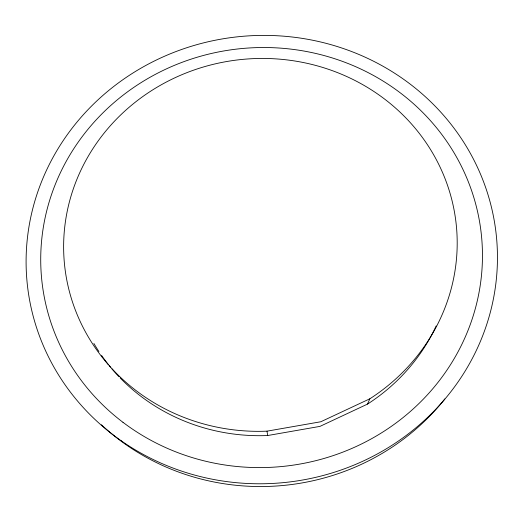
<?xml version="1.0" encoding="UTF-8"?>
<svg xmlns="http://www.w3.org/2000/svg" width="522" height="522" viewBox="0 0 522 522"><rect width="100%" height="100%" fill="white"/><g stroke="black" fill="none" stroke-linecap="round" stroke-linejoin="round"><path stroke-width="0.78" d="M367.534 404.087L369.837 398.801A196.879 186.361 -5.3 0 0 378.411 94.554A196.879 186.361 -5.3 0 0 72.695 190.739A196.879 186.361 -5.3 0 0 266.983 431.165L267.708 435.524L319.953 426.389L367.534 404.087A191.385 181.721 -5.3 0 0 436.151 325.956M369.837 398.801L320.821 421.75L266.983 431.165M444.829 398.938A229.36 218.627 -5.3 0 1 101.405 424.764M267.708 435.524A191.385 181.721 -5.3 0 1 120.151 377.935M119.029 376.767A191.385 181.721 -5.3 0 1 111.969 368.93M110.403 367.064A191.385 181.721 -5.3 0 1 109.372 365.811M108.361 364.545A191.385 181.721 -5.3 0 1 101.601 355.495M98.899 351.521A191.385 181.721 -5.3 0 1 93.875 343.45M121.306 440.849A235.774 224.088 -5.3 0 0 495.9 283.218A235.774 224.088 -5.3 0 0 168.123 54.699A235.774 224.088 -5.3 0 0 121.306 440.849M122.964 422.305A220.963 209.942 -5.3 0 0 479.816 288.007A220.963 209.942 -5.3 0 0 181.989 62.353A220.963 209.942 -5.3 0 0 122.964 422.305"/></g></svg>
